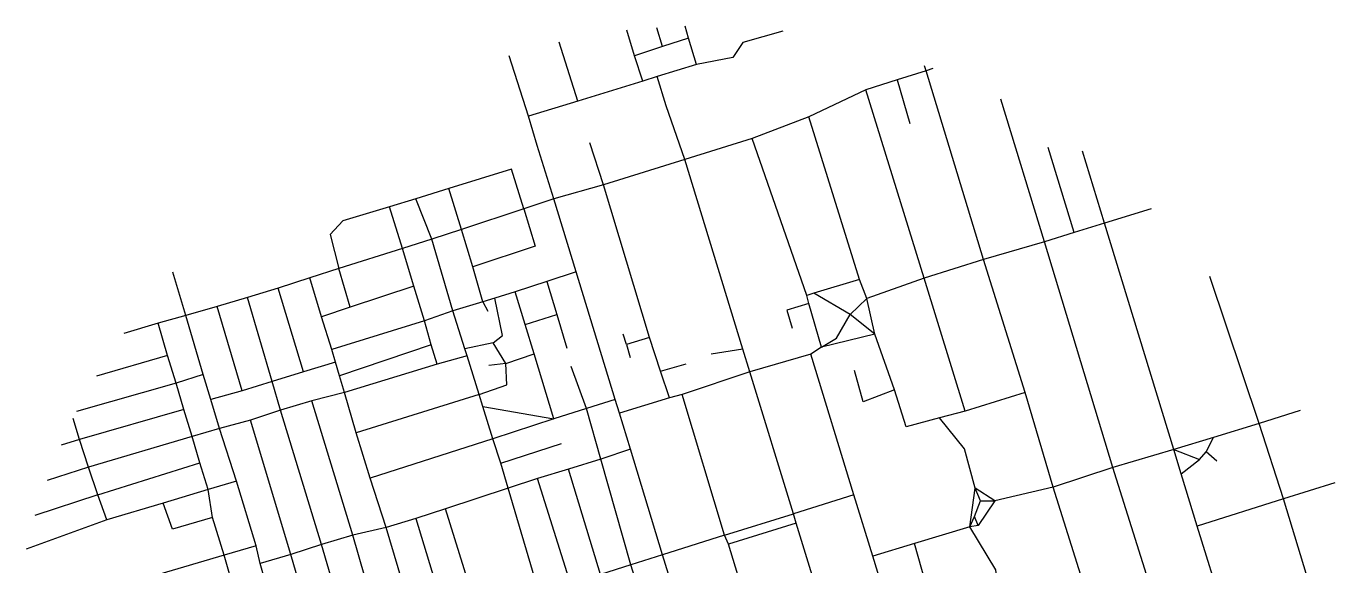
# Model space of a CAD drawing. Header units: metres. Extents: x 626955 to 629189, y 4834619 to 4837064.
# Drawn here: x 626998 to 629046, y 4836219 to 4837064 of the extents above; entities that cross this region are included whole.
import ezdxf

# ---------------------------------------------------------------- set-up
doc = ezdxf.new("R2010")
doc.units = ezdxf.units.M

msp = doc.modelspace()

# ---------------------------------------------------------------- linework, layer by layer
at = {"layer": 'ROADS'}
for points in [[(627950, 4837018.1), (627938.3, 4837057.9)], [(627994.1, 4837032.4), (627985.2, 4837061.6)], [(628035, 4837045.6), (628029.3, 4837064.4)], [(627861.4, 4836946.7), (627832.6, 4837039.1)], [(628035, 4837045.6), (627994.1, 4837032.4)], [(628047.5, 4837004.4), (628035, 4837045.6)], [(628182.2, 4837056.4), (628119.7, 4837038.8), (628104.1, 4837015.5), (628047.5, 4837004.4)], [(627784.3, 4836923.2), (627754.3, 4837018.1)], [(627994.1, 4837032.4), (627950, 4837018.1)], [(627963.5, 4836978.1), (627950, 4837018.1)], [(628047.5, 4837004.4), (627985.9, 4836985.3)], [(628406.5, 4836994.6), (628404.1, 4837002.3)], [(628417.2, 4836997.8), (628406.5, 4836994.6)], [(627963.5, 4836978.1), (627861.4, 4836946.7)], [(627985.9, 4836985.3), (627963.5, 4836978.1)], [(627999.9, 4836939.7), (627985.9, 4836985.3)], [(628361.1, 4836980.2), (628312.4, 4836964.8)], [(628406.5, 4836994.6), (628361.1, 4836980.2)], [(628361.1, 4836980.2), (628381.3, 4836911.7)], [(628496.5, 4836699), (628406.5, 4836994.6)], [(628312.4, 4836964.8), (628223.1, 4836922.3)], [(628403.6, 4836669.9), (628312.4, 4836964.8)], [(627861.4, 4836946.7), (627784.3, 4836923.2)], [(628028.9, 4836855.5), (627999.9, 4836939.7)], [(628591.9, 4836726.7), (628523.3, 4836950)], [(627798, 4836877.6), (627784.3, 4836923.2)], [(628223.1, 4836922.3), (628134.6, 4836888.3)], [(628302.2, 4836667.7), (628223.1, 4836922.3)], [(627824, 4836793.7), (627798, 4836877.6)], [(627901.6, 4836815.9), (627880.3, 4836881.7)], [(628134.6, 4836888.3), (628028.9, 4836855.5)], [(628219.9, 4836642.7), (628134.6, 4836888.3)], [(628638.3, 4836741.1), (628597.6, 4836874.5)], [(628028.9, 4836855.5), (627901.6, 4836815.9)], [(628119.7, 4836558.3), (628028.9, 4836855.5)], [(628685.7, 4836755.8), (628651.2, 4836868.6)], [(627777.3, 4836778.4), (627758, 4836840.5), (627659.8, 4836809.9)], [(627901.6, 4836815.9), (627824, 4836793.7)], [(627973.9, 4836576.7), (627901.6, 4836815.9)], [(627608.1, 4836793.8), (627566.9, 4836781.2)], [(627659.8, 4836809.9), (627608.1, 4836793.8)], [(627633.1, 4836730.7), (627608.1, 4836793.8)], [(627679.3, 4836745.8), (627659.8, 4836809.9)], [(627824, 4836793.7), (627777.3, 4836778.4)], [(627858.8, 4836679.5), (627824, 4836793.7)], [(627566.9, 4836781.2), (627493.6, 4836759.6), (627474, 4836738.3), (627487.5, 4836684.8)], [(627587, 4836716), (627566.9, 4836781.2)], [(627777.3, 4836778.4), (627679.3, 4836745.8)], [(627777.3, 4836778.4), (627794.6, 4836719.7), (627697, 4836687.7)], [(628758.8, 4836778.2), (628685.7, 4836755.8)], [(628685.7, 4836755.8), (628638.3, 4836741.1)], [(628794.3, 4836401.5), (628685.7, 4836755.8)], [(627633.1, 4836730.7), (627587, 4836716)], [(627679.3, 4836745.8), (627633.1, 4836730.7)], [(627665.9, 4836618.6), (627633.1, 4836730.7)], [(627697, 4836687.7), (627679.3, 4836745.8)], [(628638.3, 4836741.1), (628591.9, 4836726.7)], [(627587, 4836716), (627487.5, 4836684.8)], [(627604.8, 4836657), (627587, 4836716)], [(628591.9, 4836726.7), (628496.5, 4836699)], [(628698.6, 4836373.1), (628591.9, 4836726.7)], [(628496.5, 4836699), (628403.6, 4836669.9)], [(628561.4, 4836490.7), (628496.5, 4836699)], [(627248.2, 4836611.1), (627227.7, 4836679.3)], [(627441.9, 4836670), (627392.5, 4836654.2)], [(627487.5, 4836684.8), (627441.9, 4836670)], [(627460.6, 4836608.9), (627441.9, 4836670)], [(627505, 4836624.4), (627487.5, 4836684.8)], [(627713, 4836632.7), (627697, 4836687.7)], [(627858.8, 4836679.5), (627813.1, 4836664.6)], [(627920.1, 4836479.7), (627858.8, 4836679.5)], [(628302.2, 4836667.7), (628231, 4836646.1)], [(628313.7, 4836637.9), (628302.2, 4836667.7)], [(628403.6, 4836669.9), (628313.7, 4836637.9)], [(628467.6, 4836461.5), (628403.6, 4836669.9)], [(628927.8, 4836442.3), (628850.6, 4836672.5)], [(627392.5, 4836654.2), (627344.5, 4836639.6)], [(627432.4, 4836522.9), (627392.5, 4836654.2)], [(627604.8, 4836657), (627505, 4836624.4)], [(627621.7, 4836602.9), (627604.8, 4836657)], [(627763.5, 4836648.2), (627731.7, 4836638.6)], [(627813.1, 4836664.6), (627763.5, 4836648.2)], [(627779.1, 4836597.3), (627763.5, 4836648.2)], [(627813.1, 4836664.6), (627828.8, 4836612.9)], [(627344.5, 4836639.6), (627297, 4836625.4)], [(627383, 4836507.8), (627344.5, 4836639.6)], [(627713, 4836632.7), (627665.9, 4836618.6)], [(627731.7, 4836638.6), (627713, 4836632.7)], [(627713, 4836632.7), (627720.7, 4836617.9)], [(627728.9, 4836568.2), (627743.4, 4836579.9), (627731.7, 4836638.6)], [(628223.3, 4836629.8), (628188.5, 4836619.5), (628197.1, 4836591.6)], [(628231, 4836646.1), (628219.9, 4836642.7)], [(628223.3, 4836629.8), (628219.9, 4836642.7)], [(628243, 4836561.5), (628223.3, 4836629.8)], [(628288, 4836612.8), (628231, 4836646.1)], [(628288, 4836612.8), (628313.7, 4836637.9)], [(628326.6, 4836582.2), (628313.7, 4836637.9)], [(627248.2, 4836611.1), (627204.8, 4836599.3)], [(627297, 4836625.4), (627248.2, 4836611.1)], [(627275.3, 4836518.6), (627248.2, 4836611.1)], [(627336.4, 4836493.2), (627297, 4836625.4)], [(627505, 4836624.4), (627460.6, 4836608.9)], [(627476.5, 4836557.8), (627460.6, 4836608.9)], [(627665.9, 4836618.6), (627621.7, 4836602.9)], [(627684.9, 4836559.3), (627665.9, 4836618.6)], [(627779.1, 4836597.3), (627828.8, 4836612.9)], [(627828.8, 4836612.9), (627844.4, 4836560.1)], [(628243, 4836561.5), (628266.2, 4836575.5), (628288, 4836612.8)], [(628326.6, 4836582.2), (628288, 4836612.8)], [(627204.8, 4836599.3), (627150.9, 4836583)], [(627219.5, 4836548.7), (627204.8, 4836599.3)], [(627621.7, 4836602.9), (627476.5, 4836557.8)], [(627632, 4836565.2), (627621.7, 4836602.9)], [(627793, 4836551.4), (627779.1, 4836597.3)], [(627728.9, 4836568.2), (627684.9, 4836559.3)], [(627748.9, 4836536), (627728.9, 4836568.2)], [(627937.5, 4836565.6), (627932.3, 4836582.2)], [(627973.9, 4836576.7), (627937.5, 4836565.6)], [(627937.5, 4836565.6), (627943.5, 4836545.7)], [(627991.1, 4836524), (627973.9, 4836576.7)], [(628326.6, 4836582.2), (628243, 4836561.5)], [(628357.2, 4836494.9), (628326.6, 4836582.2)], [(627219.5, 4836548.7), (627108.2, 4836516.5)], [(627232.7, 4836505.2), (627219.5, 4836548.7)], [(627482.3, 4836538.2), (627476.5, 4836557.8)], [(627632, 4836565.2), (627488.6, 4836516.8)], [(627641.4, 4836535), (627632, 4836565.2)], [(627688.5, 4836548.2), (627641.4, 4836535)], [(627688.5, 4836548.2), (627684.9, 4836559.3)], [(627707.4, 4836487.3), (627688.5, 4836548.2)], [(627748.9, 4836536), (627793, 4836551.4)], [(627824.2, 4836449.4), (627793, 4836551.4)], [(628119.7, 4836558.3), (628070.2, 4836550.6)], [(628130.7, 4836522.8), (628119.7, 4836558.3)], [(628226.4, 4836550.9), (628130.7, 4836522.8)], [(628243, 4836561.5), (628226.4, 4836550.9)], [(628293.7, 4836330.3), (628226.4, 4836550.9)], [(627482.3, 4836538.2), (627432.4, 4836522.9)], [(627488.6, 4836516.8), (627482.3, 4836538.2)], [(627641.4, 4836535), (627496.4, 4836490.6)], [(627707.4, 4836487.3), (627750.6, 4836502.9), (627748.9, 4836536)], [(627748.9, 4836536), (627722.4, 4836533.2)], [(627875, 4836465.7), (627850.9, 4836531.2)], [(627991.1, 4836524), (628031.2, 4836535.7)], [(628357.2, 4836494.9), (628308.2, 4836476.1), (628294.5, 4836525.2)], [(627232.7, 4836505.2), (627077.1, 4836461)], [(627275.3, 4836518.6), (627232.7, 4836505.2)], [(627245, 4836464), (627232.7, 4836505.2)], [(627287, 4836479.6), (627275.3, 4836518.6)], [(627383, 4836507.8), (627336.4, 4836493.2)], [(627432.4, 4836522.9), (627383, 4836507.8)], [(627396.1, 4836462.8), (627383, 4836507.8)], [(627496.4, 4836490.6), (627488.6, 4836516.8)], [(628005.1, 4836482.3), (627991.1, 4836524)], [(628130.7, 4836522.8), (628024.7, 4836487.7)], [(628199.2, 4836300.6), (628130.7, 4836522.8)], [(627336.4, 4836493.2), (627287, 4836479.6)], [(627496.4, 4836490.6), (627445.5, 4836477.6)], [(627514.9, 4836427.6), (627496.4, 4836490.6)], [(627707.4, 4836487.3), (627514.9, 4836427.6)], [(627713, 4836468.6), (627707.4, 4836487.3)], [(628024.7, 4836487.7), (628005.1, 4836482.3)], [(628091.3, 4836267.5), (628024.7, 4836487.7)], [(628427.8, 4836450.8), (628375.4, 4836436.8), (628357.2, 4836494.9)], [(628561.4, 4836490.7), (628467.6, 4836461.5)], [(628605.7, 4836342.6), (628561.4, 4836490.7)], [(627245, 4836464), (627081.8, 4836417.1)], [(627257.8, 4836421.8), (627245, 4836464)], [(627300.6, 4836434.3), (627287, 4836479.6)], [(627445.5, 4836477.6), (627396.1, 4836462.8)], [(627509.6, 4836267), (627445.5, 4836477.6)], [(627728.3, 4836417.9), (627713, 4836468.6)], [(627713, 4836468.6), (627824.2, 4836449.4)], [(627875, 4836465.7), (627824.2, 4836449.4)], [(627920.1, 4836479.7), (627875, 4836465.7)], [(627897.8, 4836386.4), (627875, 4836465.7)], [(627926.8, 4836458.1), (627920.1, 4836479.7)], [(628005.1, 4836482.3), (627926.8, 4836458.1)], [(627081.8, 4836417.1), (627071.9, 4836449.7)], [(627349.1, 4836447.3), (627300.6, 4836434.3)], [(627396.1, 4836462.8), (627349.1, 4836447.3)], [(627412.6, 4836236.9), (627349.1, 4836447.3)], [(627460.3, 4836252.4), (627396.1, 4836462.8)], [(627824.2, 4836449.4), (627728.3, 4836417.9)], [(627943.9, 4836401.8), (627926.8, 4836458.1)], [(628467.6, 4836461.5), (628427.8, 4836450.8)], [(628483.6, 4836340.7), (628466.7, 4836402.4), (628427.8, 4836450.8)], [(628992.1, 4836462.6), (628927.8, 4836442.3)], [(627300.6, 4836434.3), (627257.8, 4836421.8)], [(627327.4, 4836352), (627300.6, 4836434.3)], [(627536.7, 4836356.7), (627514.9, 4836427.6)], [(628927.8, 4836442.3), (628856.5, 4836420.2)], [(628965.7, 4836323.9), (628927.8, 4836442.3)], [(627081.8, 4836417.1), (627052.8, 4836408.2)], [(627096, 4836373.8), (627081.8, 4836417.1)], [(627257.8, 4836421.8), (627096, 4836373.8)], [(627270.1, 4836380.6), (627257.8, 4836421.8)], [(627728.3, 4836417.9), (627536.7, 4836356.7)], [(627741.3, 4836379.8), (627728.3, 4836417.9)], [(627741.3, 4836379.8), (627836.2, 4836410.7)], [(627943.9, 4836401.8), (627897.8, 4836386.4)], [(627993.9, 4836236.6), (627943.9, 4836401.8)], [(628794.3, 4836401.5), (628698.6, 4836373.1)], [(628856.5, 4836420.2), (628794.3, 4836401.5)], [(628805.9, 4836363.2), (628794.3, 4836401.5)], [(628794.3, 4836401.5), (628834.6, 4836385.7)], [(628844.9, 4836397.5), (628856.5, 4836420.2)], [(627897.8, 4836386.4), (627846.9, 4836370.7)], [(627944.4, 4836220.9), (627897.8, 4836386.4)], [(628805.9, 4836363.2), (628834.6, 4836385.7)], [(628834.6, 4836385.7), (628844.9, 4836397.5)], [(628861.7, 4836383), (628844.9, 4836397.5)], [(627096, 4836373.8), (627030.8, 4836353.1)], [(627110.1, 4836330.6), (627096, 4836373.8)], [(627110.1, 4836330.6), (627270.1, 4836380.6)], [(627282.9, 4836338.9), (627270.1, 4836380.6)], [(627752.6, 4836340.7), (627741.3, 4836379.8)], [(627846.9, 4836370.7), (627798.6, 4836356.2)], [(627897.1, 4836205.9), (627846.9, 4836370.7)], [(628698.6, 4836373.1), (628605.7, 4836342.6)], [(628751.3, 4836205.6), (628698.6, 4836373.1)], [(628830.7, 4836281.6), (628805.9, 4836363.2)], [(627327.4, 4836352), (627282.9, 4836338.9)], [(627358.3, 4836250.5), (627327.4, 4836352)], [(627561.4, 4836279.2), (627536.7, 4836356.7)], [(627752.6, 4836340.7), (627654.6, 4836308.6)], [(627798.6, 4836356.2), (627752.6, 4836340.7)], [(627801.8, 4836174.6), (627752.6, 4836340.7)], [(627850.6, 4836190.2), (627798.6, 4836356.2)], [(628474.8, 4836280.4), (628483.6, 4836340.7)], [(628491.7, 4836320.8), (628483.6, 4836340.7)], [(628514.4, 4836320.9), (628483.6, 4836340.7)], [(628605.7, 4836342.6), (628514.4, 4836320.9)], [(628657.1, 4836177.9), (628605.7, 4836342.6)], [(629046.3, 4836349.1), (628965.7, 4836323.9)], [(627110.1, 4836330.6), (627011.6, 4836297.9)], [(627124.4, 4836291.3), (627110.1, 4836330.6)], [(627282.9, 4836338.9), (627212.8, 4836317.5)], [(627289.7, 4836295), (627282.9, 4836338.9)], [(628293.7, 4836330.3), (628199.2, 4836300.6)], [(628323, 4836234.4), (628293.7, 4836330.3)], [(628482.1, 4836296.6), (628491.7, 4836320.8)], [(628514.4, 4836320.9), (628488, 4836282.4)], [(628491.7, 4836320.8), (628514.4, 4836320.9)], [(628965.7, 4836323.9), (628830.7, 4836281.6)], [(629006.7, 4836189.8), (628965.7, 4836323.9)], [(627212.8, 4836317.5), (627124.4, 4836291.3)], [(627289.7, 4836295), (627227.2, 4836276.4), (627212.8, 4836317.5)], [(627654.6, 4836308.6), (627608, 4836293.5)], [(627705.8, 4836144.3), (627654.6, 4836308.6)], [(628091.3, 4836267.5), (628199.2, 4836300.6)], [(628203.4, 4836285.9), (628199.2, 4836300.6)], [(627124.4, 4836291.3), (626998.2, 4836245.2)], [(627308, 4836235.7), (627289.7, 4836295)], [(627561.4, 4836279.2), (627509.6, 4836267)], [(627608, 4836293.5), (627561.4, 4836279.2)], [(627599.4, 4836153.1), (627561.4, 4836279.2)], [(627608, 4836293.5), (627658.3, 4836128.6)], [(628203.4, 4836285.9), (628097.6, 4836253.4)], [(628283.1, 4836026.8), (628203.4, 4836285.9)], [(628474.8, 4836280.4), (628388.3, 4836254.2)], [(628474.8, 4836280.4), (628482.1, 4836296.6)], [(628488, 4836282.4), (628474.8, 4836280.4)], [(628564.3, 4836052.6), (628526, 4836116.1), (628515.9, 4836213.1), (628474.8, 4836280.4)], [(628488, 4836282.4), (628482.1, 4836296.6)], [(628872.1, 4836148.5), (628830.7, 4836281.6)], [(627509.6, 4836267), (627460.3, 4836252.4)], [(627547.2, 4836137), (627509.6, 4836267)], [(628091.3, 4836267.5), (627993.9, 4836236.6)], [(628097.6, 4836253.4), (628091.3, 4836267.5)], [(627358.3, 4836250.5), (627308, 4836235.7)], [(627364.3, 4836223), (627358.3, 4836250.5)], [(627460.3, 4836252.4), (627412.6, 4836236.9)], [(627498.6, 4836122.5), (627460.3, 4836252.4)], [(628172.6, 4836006.2), (628097.6, 4836253.4)], [(628388.3, 4836254.2), (628323, 4836234.4)], [(628435.3, 4836087.6), (628388.3, 4836254.2)], [(627308, 4836235.7), (627163.2, 4836193.2)], [(627324.6, 4836177.4), (627308, 4836235.7)], [(627412.6, 4836236.9), (627364.3, 4836223)], [(627386.7, 4836144.8), (627364.3, 4836223)], [(627450.1, 4836108.1), (627412.6, 4836236.9)], [(627944.4, 4836220.9), (627897.1, 4836205.9)], [(627993.9, 4836236.6), (627944.4, 4836220.9)], [(627996.6, 4836056.5), (627944.4, 4836220.9)], [(628045.1, 4836071.7), (627993.9, 4836236.6)], [(628375.8, 4836062.2), (628323, 4836234.4)]]:
    msp.add_lwpolyline(points, dxfattribs=at)

doc.saveas('drawing.dxf')
